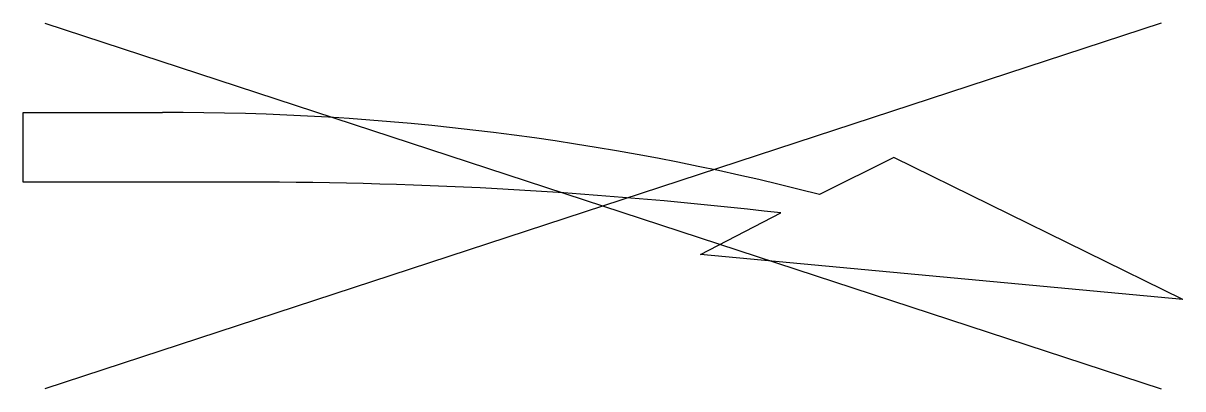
# Model space of a CAD drawing. Header units: metres. Extents: x 0 to 7.5, y -1.56 to 0.8.
import ezdxf

# ---------------------------------------------------------------- set-up
doc = ezdxf.new("R2010")
doc.units = ezdxf.units.M
doc.header["$LTSCALE"] = 0.2

msp = doc.modelspace()

# ---------------------------------------------------------------- linework, layer by layer
for p, q in [((7.3592, 0.8042), (0.1408, -1.5642)), ((0.1408, 0.8042), (7.3592, -1.5642)), ((0, 0.225), (0.9, 0.225)), ((0, -0.225), (0, 0.225)), ((5.63, -0.065), (5.15, -0.305)), ((7.5, -0.985), (5.63, -0.065)), ((1.44, -0.225), (0, -0.225)), ((4.38, -0.695), (4.9, -0.425)), ((7.5, -0.985), (4.38, -0.695))]:
    msp.add_line(p, q)
for centre, radius, start, end in [((0.9593, -16.6049), 16.83, 75.58141, 90.20174), ((1.4399, -30.255), 30.03, 83.38368, 89.99989)]:
    msp.add_arc(centre, radius, start, end)

doc.saveas('drawing.dxf')
